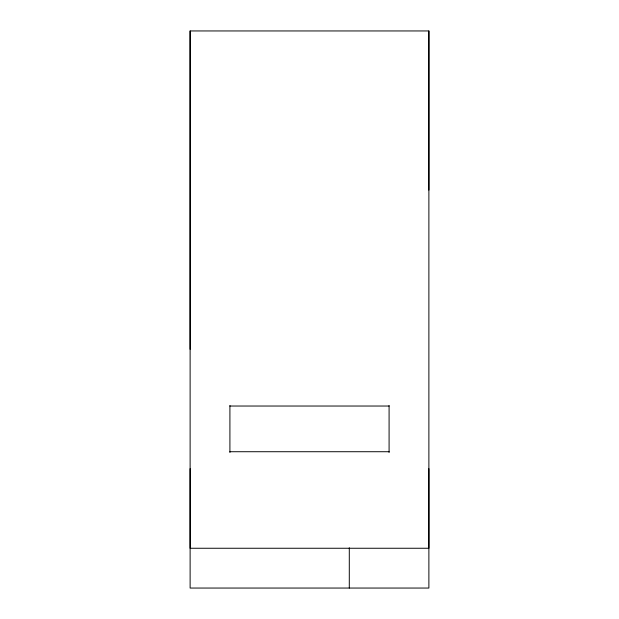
<?xml version="1.0" encoding="UTF-8"?>
<svg xmlns="http://www.w3.org/2000/svg" width="619" height="619" viewBox="0 0 619 619"><rect width="100%" height="100%" fill="white"/><g stroke="black" fill="none" stroke-linecap="round" stroke-linejoin="round"><path stroke-width="0.93" d="M190.118 468.668L190.118 548.256L428.882 548.256L428.882 468.668M190.118 349.294L190.118 30.95L428.882 30.95L428.882 588.05L190.118 588.05L190.118 30.95M428.882 190.118L428.882 30.95M229.912 406.033L389.088 406.033M229.912 451.723L389.088 451.723M389.088 405.484L389.088 452.512M349.294 547.776L349.294 588.05M229.912 405.484L229.912 452.512"/></g></svg>
